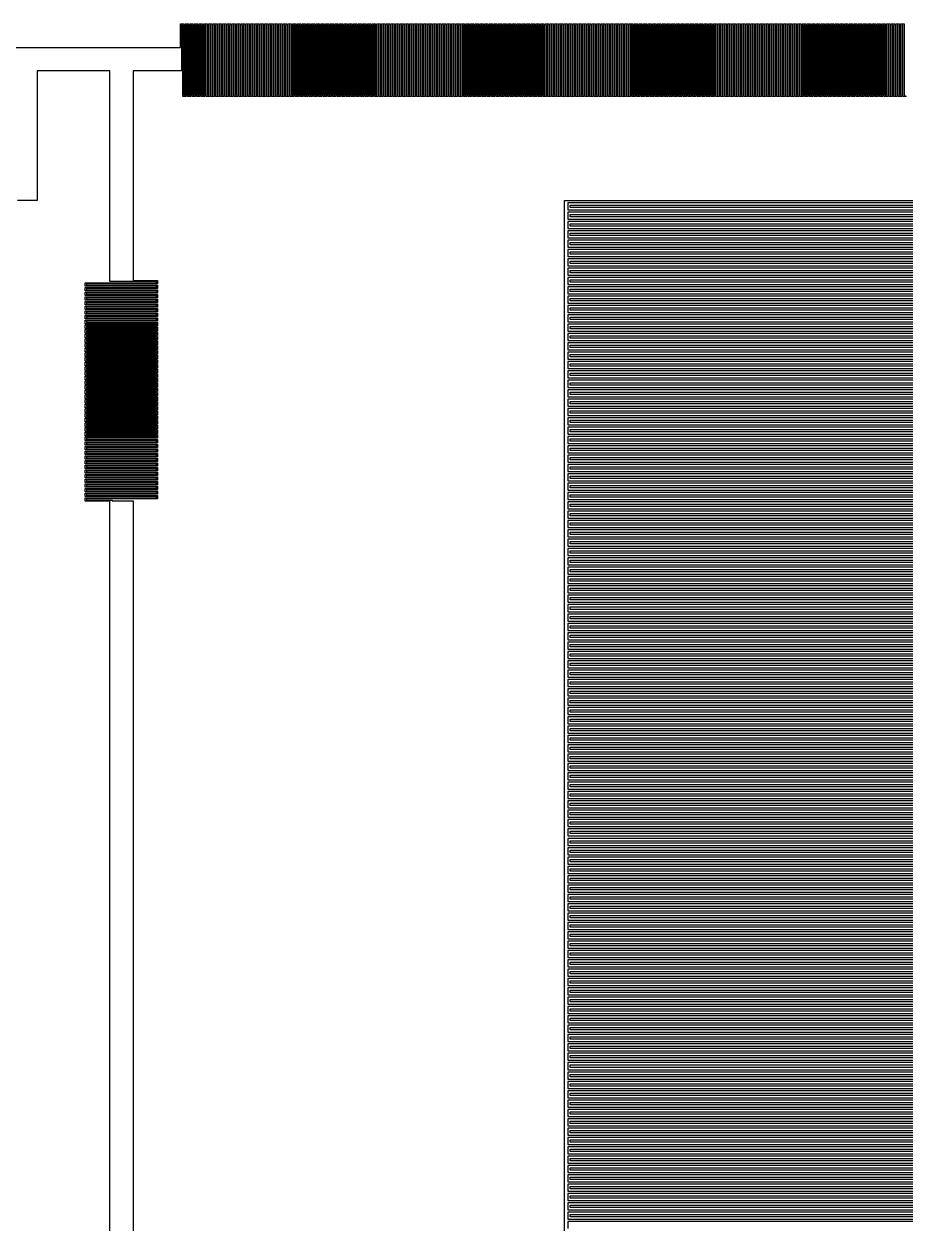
# Model space of a CAD drawing. Extents: x -500 to 6466, y -11000 to 11000.
# Drawn here: x 3074 to 3827, y 7619 to 8645 of the extents above; entities that cross this region are included whole.
import ezdxf

# ---------------------------------------------------------------- set-up
doc = ezdxf.new("R2010")
doc.units = 0
doc.layers.add('L2D0', color=1, linetype='CONTINUOUS')

msp = doc.modelspace()

# ---------------------------------------------------------------- linework, layer by layer
at = {"layer": 'L2D0'}
for points in [[(3009, 8624.8), (3207.5, 8624.8), (3207.5, 8645), (3210.5, 8645), (3210.5, 8584), (3211.5, 8584), (3211.5, 8645), (3214.5, 8645), (3214.5, 8584), (3215.5, 8584), (3215.5, 8645), (3218.5, 8645), (3218.5, 8584), (3219.5, 8584), (3219.5, 8645), (3222.5, 8645), (3222.5, 8584), (3223.5, 8584), (3223.5, 8645), (3226.5, 8645), (3226.5, 8584), (3227.5, 8584), (3227.5, 8645), (3230.5, 8645), (3230.5, 8584), (3231.5, 8584), (3231.5, 8645), (3234.5, 8645), (3234.5, 8584), (3235.5, 8584), (3235.5, 8645), (3238.5, 8645), (3238.5, 8584), (3239.5, 8584), (3239.5, 8645), (3242.5, 8645), (3242.5, 8584), (3243.5, 8584), (3243.5, 8645), (3246.5, 8645), (3246.5, 8584), (3247.5, 8584), (3247.5, 8645), (3250.5, 8645), (3250.5, 8584), (3251.5, 8584), (3251.5, 8645), (3254.5, 8645), (3254.5, 8584), (3255.5, 8584), (3255.5, 8645), (3258.5, 8645), (3258.5, 8584), (3259.5, 8584), (3259.5, 8645), (3262.5, 8645), (3262.5, 8584), (3263.5, 8584), (3263.5, 8645), (3266.5, 8645), (3266.5, 8584), (3267.5, 8584), (3267.5, 8645), (3270.5, 8645), (3270.5, 8584), (3271.5, 8584), (3271.5, 8645), (3274.5, 8645), (3274.5, 8584), (3275.5, 8584), (3275.5, 8645), (3278.5, 8645), (3278.5, 8584), (3279.5, 8584), (3279.5, 8645), (3282.5, 8645), (3282.5, 8584), (3283.5, 8584), (3283.5, 8645), (3286.5, 8645), (3286.5, 8584), (3287.5, 8584), (3287.5, 8645), (3290.5, 8645), (3290.5, 8584), (3291.5, 8584), (3291.5, 8645), (3294.5, 8645), (3294.5, 8584), (3295.5, 8584), (3295.5, 8645), (3298.5, 8645), (3298.5, 8584), (3299.5, 8584), (3299.5, 8645), (3302.5, 8645), (3302.5, 8584), (3303.5, 8584), (3303.5, 8645), (3306.5, 8645), (3306.5, 8584), (3307.5, 8584), (3307.5, 8645), (3310.5, 8645), (3310.5, 8584), (3311.5, 8584), (3311.5, 8645), (3314.5, 8645), (3314.5, 8584), (3315.5, 8584), (3315.5, 8645), (3318.5, 8645), (3318.5, 8584), (3319.5, 8584), (3319.5, 8645), (3322.5, 8645), (3322.5, 8584), (3323.5, 8584), (3323.5, 8645), (3326.5, 8645), (3326.5, 8584), (3327.5, 8584), (3327.5, 8645), (3330.5, 8645), (3330.5, 8584), (3331.5, 8584), (3331.5, 8645), (3334.5, 8645), (3334.5, 8584), (3335.5, 8584), (3335.5, 8645), (3338.5, 8645), (3338.5, 8584), (3339.5, 8584), (3339.5, 8645), (3342.5, 8645), (3342.5, 8584), (3343.5, 8584), (3343.5, 8645), (3346.5, 8645), (3346.5, 8584), (3347.5, 8584), (3347.5, 8645), (3350.5, 8645), (3350.5, 8584), (3351.5, 8584), (3351.5, 8645), (3354.5, 8645), (3354.5, 8584), (3355.5, 8584), (3355.5, 8645), (3358.5, 8645), (3358.5, 8584), (3359.5, 8584), (3359.5, 8645), (3362.5, 8645), (3362.5, 8584), (3363.5, 8584), (3363.5, 8645), (3366.5, 8645), (3366.5, 8584), (3367.5, 8584), (3367.5, 8645), (3370.5, 8645), (3370.5, 8584), (3371.5, 8584), (3371.5, 8645), (3374.5, 8645), (3374.5, 8584), (3375.5, 8584), (3375.5, 8645), (3378.5, 8645), (3378.5, 8584), (3379.5, 8584), (3379.5, 8645), (3382.5, 8645), (3382.5, 8584), (3383.5, 8584), (3383.5, 8645), (3386.5, 8645), (3386.5, 8584), (3387.5, 8584), (3387.5, 8645), (3390.5, 8645), (3390.5, 8584), (3391.5, 8584), (3391.5, 8645), (3394.5, 8645), (3394.5, 8584), (3395.5, 8584), (3395.5, 8645), (3398.5, 8645), (3398.5, 8584), (3399.5, 8584), (3399.5, 8645), (3402.5, 8645), (3402.5, 8584), (3403.5, 8584), (3403.5, 8645), (3406.5, 8645), (3406.5, 8584), (3407.5, 8584), (3407.5, 8645), (3410.5, 8645), (3410.5, 8584), (3411.5, 8584), (3411.5, 8645), (3414.5, 8645), (3414.5, 8584), (3415.5, 8584), (3415.5, 8645), (3418.5, 8645), (3418.5, 8584), (3419.5, 8584), (3419.5, 8645), (3422.5, 8645), (3422.5, 8584), (3423.5, 8584), (3423.5, 8645), (3426.5, 8645), (3426.5, 8584), (3427.5, 8584), (3427.5, 8645), (3430.5, 8645), (3430.5, 8584), (3431.5, 8584), (3431.5, 8645), (3434.5, 8645), (3434.5, 8584), (3435.5, 8584), (3435.5, 8645), (3438.5, 8645), (3438.5, 8584), (3439.5, 8584), (3439.5, 8645), (3442.5, 8645), (3442.5, 8584), (3443.5, 8584), (3443.5, 8645), (3446.5, 8645), (3446.5, 8584), (3447.5, 8584), (3447.5, 8645), (3450.5, 8645), (3450.5, 8584), (3451.5, 8584), (3451.5, 8645), (3454.5, 8645), (3454.5, 8584), (3455.5, 8584), (3455.5, 8645), (3458.5, 8645), (3458.5, 8584), (3459.5, 8584), (3459.5, 8645), (3462.5, 8645), (3462.5, 8584), (3463.5, 8584), (3463.5, 8645), (3466.5, 8645), (3466.5, 8584), (3467.5, 8584), (3467.5, 8645), (3470.5, 8645), (3470.5, 8584), (3471.5, 8584), (3471.5, 8645), (3474.5, 8645), (3474.5, 8584), (3475.5, 8584), (3475.5, 8645), (3478.5, 8645), (3478.5, 8584), (3479.5, 8584), (3479.5, 8645), (3482.5, 8645), (3482.5, 8584), (3483.5, 8584), (3483.5, 8645), (3486.5, 8645), (3486.5, 8584), (3487.5, 8584), (3487.5, 8645), (3490.5, 8645), (3490.5, 8584), (3491.5, 8584), (3491.5, 8645), (3494.5, 8645), (3494.5, 8584), (3495.5, 8584), (3495.5, 8645), (3498.5, 8645), (3498.5, 8584), (3499.5, 8584), (3499.5, 8645), (3502.5, 8645), (3502.5, 8584), (3503.5, 8584), (3503.5, 8645), (3506.5, 8645), (3506.5, 8584), (3507.5, 8584), (3507.5, 8645), (3510.5, 8645), (3510.5, 8584), (3511.5, 8584), (3511.5, 8645), (3514.5, 8645), (3514.5, 8584), (3515.5, 8584), (3515.5, 8645), (3518.5, 8645), (3518.5, 8584), (3519.5, 8584), (3519.5, 8645), (3522.5, 8645), (3522.5, 8584), (3523.5, 8584), (3523.5, 8645), (3526.5, 8645), (3526.5, 8584), (3527.5, 8584), (3527.5, 8645), (3530.5, 8645), (3530.5, 8584), (3531.5, 8584), (3531.5, 8645), (3534.5, 8645), (3534.5, 8584), (3535.5, 8584), (3535.5, 8645), (3538.5, 8645), (3538.5, 8584), (3539.5, 8584), (3539.5, 8645), (3542.5, 8645), (3542.5, 8584), (3543.5, 8584), (3543.5, 8645), (3546.5, 8645), (3546.5, 8584), (3547.5, 8584), (3547.5, 8645), (3550.5, 8645), (3550.5, 8584), (3551.5, 8584), (3551.5, 8645), (3554.5, 8645), (3554.5, 8584), (3555.5, 8584), (3555.5, 8645), (3558.5, 8645), (3558.5, 8584), (3559.5, 8584), (3559.5, 8645), (3562.5, 8645), (3562.5, 8584), (3563.5, 8584), (3563.5, 8645), (3566.5, 8645), (3566.5, 8584), (3567.5, 8584), (3567.5, 8645), (3570.5, 8645), (3570.5, 8584), (3571.5, 8584), (3571.5, 8645), (3574.5, 8645), (3574.5, 8584), (3575.5, 8584), (3575.5, 8645), (3578.5, 8645), (3578.5, 8584), (3579.5, 8584), (3579.5, 8645), (3582.5, 8645), (3582.5, 8584), (3583.5, 8584), (3583.5, 8645), (3586.5, 8645), (3586.5, 8584), (3587.5, 8584), (3587.5, 8645), (3590.5, 8645), (3590.5, 8584), (3591.5, 8584), (3591.5, 8645), (3594.5, 8645), (3594.5, 8584), (3595.5, 8584), (3595.5, 8645), (3598.5, 8645), (3598.5, 8584), (3599.5, 8584), (3599.5, 8645), (3602.5, 8645), (3602.5, 8584), (3603.5, 8584), (3603.5, 8645), (3606.5, 8645), (3606.5, 8584), (3607.5, 8584), (3607.5, 8645), (3610.5, 8645), (3610.5, 8584), (3611.5, 8584), (3611.5, 8645), (3614.5, 8645), (3614.5, 8584), (3615.5, 8584), (3615.5, 8645), (3618.5, 8645), (3618.5, 8584), (3619.5, 8584), (3619.5, 8645), (3622.5, 8645), (3622.5, 8584), (3623.5, 8584), (3623.5, 8645), (3626.5, 8645), (3626.5, 8584), (3627.5, 8584), (3627.5, 8645), (3630.5, 8645), (3630.5, 8584), (3631.5, 8584), (3631.5, 8645), (3634.5, 8645), (3634.5, 8584), (3635.5, 8584), (3635.5, 8645), (3638.5, 8645), (3638.5, 8584), (3639.5, 8584), (3639.5, 8645), (3642.5, 8645), (3642.5, 8584), (3643.5, 8584), (3643.5, 8645), (3646.5, 8645), (3646.5, 8584), (3647.5, 8584), (3647.5, 8645), (3650.5, 8645), (3650.5, 8584), (3651.5, 8584), (3651.5, 8645), (3654.5, 8645), (3654.5, 8584), (3655.5, 8584), (3655.5, 8645), (3658.5, 8645), (3658.5, 8584), (3659.5, 8584), (3659.5, 8645), (3662.5, 8645), (3662.5, 8584), (3663.5, 8584), (3663.5, 8645), (3666.5, 8645), (3666.5, 8584), (3667.5, 8584), (3667.5, 8645), (3670.5, 8645), (3670.5, 8584), (3671.5, 8584), (3671.5, 8645), (3674.5, 8645), (3674.5, 8584), (3675.5, 8584), (3675.5, 8645), (3678.5, 8645), (3678.5, 8584), (3679.5, 8584), (3679.5, 8645), (3682.5, 8645), (3682.5, 8584), (3683.5, 8584), (3683.5, 8645), (3686.5, 8645), (3686.5, 8584), (3687.5, 8584), (3687.5, 8645), (3690.5, 8645), (3690.5, 8584), (3691.5, 8584), (3691.5, 8645), (3694.5, 8645), (3694.5, 8584), (3695.5, 8584), (3695.5, 8645), (3698.5, 8645), (3698.5, 8584), (3699.5, 8584), (3699.5, 8645), (3702.5, 8645), (3702.5, 8584), (3703.5, 8584), (3703.5, 8645), (3706.5, 8645), (3706.5, 8584), (3707.5, 8584), (3707.5, 8645), (3710.5, 8645), (3710.5, 8584), (3711.5, 8584), (3711.5, 8645), (3714.5, 8645), (3714.5, 8584), (3715.5, 8584), (3715.5, 8645), (3718.5, 8645), (3718.5, 8584), (3719.5, 8584), (3719.5, 8645), (3722.5, 8645), (3722.5, 8584), (3723.5, 8584), (3723.5, 8645), (3726.5, 8645), (3726.5, 8584), (3727.5, 8584), (3727.5, 8645), (3730.5, 8645), (3730.5, 8584), (3731.5, 8584), (3731.5, 8645), (3734.5, 8645), (3734.5, 8584), (3735.5, 8584), (3735.5, 8645), (3738.5, 8645), (3738.5, 8584), (3739.5, 8584), (3739.5, 8645), (3742.5, 8645), (3742.5, 8584), (3743.5, 8584), (3743.5, 8645), (3746.5, 8645), (3746.5, 8584), (3747.5, 8584), (3747.5, 8645), (3750.5, 8645), (3750.5, 8584), (3751.5, 8584), (3751.5, 8645), (3754.5, 8645), (3754.5, 8584), (3755.5, 8584), (3755.5, 8645), (3758.5, 8645), (3758.5, 8584), (3759.5, 8584), (3759.5, 8645), (3762.5, 8645), (3762.5, 8584), (3763.5, 8584), (3763.5, 8645), (3766.5, 8645), (3766.5, 8584), (3767.5, 8584), (3767.5, 8645), (3770.5, 8645), (3770.5, 8584), (3771.5, 8584), (3771.5, 8645), (3774.5, 8645), (3774.5, 8584), (3775.5, 8584), (3775.5, 8645), (3778.5, 8645), (3778.5, 8584), (3779.5, 8584), (3779.5, 8645), (3782.5, 8645), (3782.5, 8584), (3783.5, 8584), (3783.5, 8645), (3786.5, 8645), (3786.5, 8584), (3787.5, 8584), (3787.5, 8645), (3790.5, 8645), (3790.5, 8584), (3791.5, 8584), (3791.5, 8645), (3794.5, 8645), (3794.5, 8584), (3795.5, 8584), (3795.5, 8645), (3798.5, 8645), (3798.5, 8584), (3799.5, 8584), (3799.5, 8645), (3802.5, 8645), (3802.5, 8584), (3803.5, 8584), (3803.5, 8645), (3806.5, 8645), (3806.5, 8584), (3807.5, 8584), (3807.5, 8645), (3810.5, 8645), (3810.5, 8584), (3811.5, 8584), (3811.5, 8645), (3814.5, 8645), (3814.5, 8584), (3815.5, 8584), (3815.5, 8645), (3818.5, 8645), (3818.5, 8584), (3819.5, 8584), (3819.5, 8645), (3822.5, 8645), (3822.5, 8584), (3823.5, 8584), (3823.5, 8645), (3826.5, 8645), (3826.5, 8584), (3827.5, 8584)], [(3828.5, 8583), (3825.5, 8583), (3825.5, 8644), (3824.5, 8644), (3824.5, 8583), (3821.5, 8583), (3821.5, 8644), (3820.5, 8644), (3820.5, 8583), (3817.5, 8583), (3817.5, 8644), (3816.5, 8644), (3816.5, 8583), (3813.5, 8583), (3813.5, 8644), (3812.5, 8644), (3812.5, 8583), (3809.5, 8583), (3809.5, 8644), (3808.5, 8644), (3808.5, 8583), (3805.5, 8583), (3805.5, 8644), (3804.5, 8644), (3804.5, 8583), (3801.5, 8583), (3801.5, 8644), (3800.5, 8644), (3800.5, 8583), (3797.5, 8583), (3797.5, 8644), (3796.5, 8644), (3796.5, 8583), (3793.5, 8583), (3793.5, 8644), (3792.5, 8644), (3792.5, 8583), (3789.5, 8583), (3789.5, 8644), (3788.5, 8644), (3788.5, 8583), (3785.5, 8583), (3785.5, 8644), (3784.5, 8644), (3784.5, 8583), (3781.5, 8583), (3781.5, 8644), (3780.5, 8644), (3780.5, 8583), (3777.5, 8583), (3777.5, 8644), (3776.5, 8644), (3776.5, 8583), (3773.5, 8583), (3773.5, 8644), (3772.5, 8644), (3772.5, 8583), (3769.5, 8583), (3769.5, 8644), (3768.5, 8644), (3768.5, 8583), (3765.5, 8583), (3765.5, 8644), (3764.5, 8644), (3764.5, 8583), (3761.5, 8583), (3761.5, 8644), (3760.5, 8644), (3760.5, 8583), (3757.5, 8583), (3757.5, 8644), (3756.5, 8644), (3756.5, 8583), (3753.5, 8583), (3753.5, 8644), (3752.5, 8644), (3752.5, 8583), (3749.5, 8583), (3749.5, 8644), (3748.5, 8644), (3748.5, 8583), (3745.5, 8583), (3745.5, 8644), (3744.5, 8644), (3744.5, 8583), (3741.5, 8583), (3741.5, 8644), (3740.5, 8644), (3740.5, 8583), (3737.5, 8583), (3737.5, 8644), (3736.5, 8644), (3736.5, 8583), (3733.5, 8583), (3733.5, 8644), (3732.5, 8644), (3732.5, 8583), (3729.5, 8583), (3729.5, 8644), (3728.5, 8644), (3728.5, 8583), (3725.5, 8583), (3725.5, 8644), (3724.5, 8644), (3724.5, 8583), (3721.5, 8583), (3721.5, 8644), (3720.5, 8644), (3720.5, 8583), (3717.5, 8583), (3717.5, 8644), (3716.5, 8644), (3716.5, 8583), (3713.5, 8583), (3713.5, 8644), (3712.5, 8644), (3712.5, 8583), (3709.5, 8583), (3709.5, 8644), (3708.5, 8644), (3708.5, 8583), (3705.5, 8583), (3705.5, 8644), (3704.5, 8644), (3704.5, 8583), (3701.5, 8583), (3701.5, 8644), (3700.5, 8644), (3700.5, 8583), (3697.5, 8583), (3697.5, 8644), (3696.5, 8644), (3696.5, 8583), (3693.5, 8583), (3693.5, 8644), (3692.5, 8644), (3692.5, 8583), (3689.5, 8583), (3689.5, 8644), (3688.5, 8644), (3688.5, 8583), (3685.5, 8583), (3685.5, 8644), (3684.5, 8644), (3684.5, 8583), (3681.5, 8583), (3681.5, 8644), (3680.5, 8644), (3680.5, 8583), (3677.5, 8583), (3677.5, 8644), (3676.5, 8644), (3676.5, 8583), (3673.5, 8583), (3673.5, 8644), (3672.5, 8644), (3672.5, 8583), (3669.5, 8583), (3669.5, 8644), (3668.5, 8644), (3668.5, 8583), (3665.5, 8583), (3665.5, 8644), (3664.5, 8644), (3664.5, 8583), (3661.5, 8583), (3661.5, 8644), (3660.5, 8644), (3660.5, 8583), (3657.5, 8583), (3657.5, 8644), (3656.5, 8644), (3656.5, 8583), (3653.5, 8583), (3653.5, 8644), (3652.5, 8644), (3652.5, 8583), (3649.5, 8583), (3649.5, 8644), (3648.5, 8644), (3648.5, 8583), (3645.5, 8583), (3645.5, 8644), (3644.5, 8644), (3644.5, 8583), (3641.5, 8583), (3641.5, 8644), (3640.5, 8644), (3640.5, 8583), (3637.5, 8583), (3637.5, 8644), (3636.5, 8644), (3636.5, 8583), (3633.5, 8583), (3633.5, 8644), (3632.5, 8644), (3632.5, 8583), (3629.5, 8583), (3629.5, 8644), (3628.5, 8644), (3628.5, 8583), (3625.5, 8583), (3625.5, 8644), (3624.5, 8644), (3624.5, 8583), (3621.5, 8583), (3621.5, 8644), (3620.5, 8644), (3620.5, 8583), (3617.5, 8583), (3617.5, 8644), (3616.5, 8644), (3616.5, 8583), (3613.5, 8583), (3613.5, 8644), (3612.5, 8644), (3612.5, 8583), (3609.5, 8583), (3609.5, 8644), (3608.5, 8644), (3608.5, 8583), (3605.5, 8583), (3605.5, 8644), (3604.5, 8644), (3604.5, 8583), (3601.5, 8583), (3601.5, 8644), (3600.5, 8644), (3600.5, 8583), (3597.5, 8583), (3597.5, 8644), (3596.5, 8644), (3596.5, 8583), (3593.5, 8583), (3593.5, 8644), (3592.5, 8644), (3592.5, 8583), (3589.5, 8583), (3589.5, 8644), (3588.5, 8644), (3588.5, 8583), (3585.5, 8583), (3585.5, 8644), (3584.5, 8644), (3584.5, 8583), (3581.5, 8583), (3581.5, 8644), (3580.5, 8644), (3580.5, 8583), (3577.5, 8583), (3577.5, 8644), (3576.5, 8644), (3576.5, 8583), (3573.5, 8583), (3573.5, 8644), (3572.5, 8644), (3572.5, 8583), (3569.5, 8583), (3569.5, 8644), (3568.5, 8644), (3568.5, 8583), (3565.5, 8583), (3565.5, 8644), (3564.5, 8644), (3564.5, 8583), (3561.5, 8583), (3561.5, 8644), (3560.5, 8644), (3560.5, 8583), (3557.5, 8583), (3557.5, 8644), (3556.5, 8644), (3556.5, 8583), (3553.5, 8583), (3553.5, 8644), (3552.5, 8644), (3552.5, 8583), (3549.5, 8583), (3549.5, 8644), (3548.5, 8644), (3548.5, 8583), (3545.5, 8583), (3545.5, 8644), (3544.5, 8644), (3544.5, 8583), (3541.5, 8583), (3541.5, 8644), (3540.5, 8644), (3540.5, 8583), (3537.5, 8583), (3537.5, 8644), (3536.5, 8644), (3536.5, 8583), (3533.5, 8583), (3533.5, 8644), (3532.5, 8644), (3532.5, 8583), (3529.5, 8583), (3529.5, 8644), (3528.5, 8644), (3528.5, 8583), (3525.5, 8583), (3525.5, 8644), (3524.5, 8644), (3524.5, 8583), (3521.5, 8583), (3521.5, 8644), (3520.5, 8644), (3520.5, 8583), (3517.5, 8583), (3517.5, 8644), (3516.5, 8644), (3516.5, 8583), (3513.5, 8583), (3513.5, 8644), (3512.5, 8644), (3512.5, 8583), (3509.5, 8583), (3509.5, 8644), (3508.5, 8644), (3508.5, 8583), (3505.5, 8583), (3505.5, 8644), (3504.5, 8644), (3504.5, 8583), (3501.5, 8583), (3501.5, 8644), (3500.5, 8644), (3500.5, 8583), (3497.5, 8583), (3497.5, 8644), (3496.5, 8644), (3496.5, 8583), (3493.5, 8583), (3493.5, 8644), (3492.5, 8644), (3492.5, 8583), (3489.5, 8583), (3489.5, 8644), (3488.5, 8644), (3488.5, 8583), (3485.5, 8583), (3485.5, 8644), (3484.5, 8644), (3484.5, 8583), (3481.5, 8583), (3481.5, 8644), (3480.5, 8644), (3480.5, 8583), (3477.5, 8583), (3477.5, 8644), (3476.5, 8644), (3476.5, 8583), (3473.5, 8583), (3473.5, 8644), (3472.5, 8644), (3472.5, 8583), (3469.5, 8583), (3469.5, 8644), (3468.5, 8644), (3468.5, 8583), (3465.5, 8583), (3465.5, 8644), (3464.5, 8644), (3464.5, 8583), (3461.5, 8583), (3461.5, 8644), (3460.5, 8644), (3460.5, 8583), (3457.5, 8583), (3457.5, 8644), (3456.5, 8644), (3456.5, 8583), (3453.5, 8583), (3453.5, 8644), (3452.5, 8644), (3452.5, 8583), (3449.5, 8583), (3449.5, 8644), (3448.5, 8644), (3448.5, 8583), (3445.5, 8583), (3445.5, 8644), (3444.5, 8644), (3444.5, 8583), (3441.5, 8583), (3441.5, 8644), (3440.5, 8644), (3440.5, 8583), (3437.5, 8583), (3437.5, 8644), (3436.5, 8644), (3436.5, 8583), (3433.5, 8583), (3433.5, 8644), (3432.5, 8644), (3432.5, 8583), (3429.5, 8583), (3429.5, 8644), (3428.5, 8644), (3428.5, 8583), (3425.5, 8583), (3425.5, 8644), (3424.5, 8644), (3424.5, 8583), (3421.5, 8583), (3421.5, 8644), (3420.5, 8644), (3420.5, 8583), (3417.5, 8583), (3417.5, 8644), (3416.5, 8644), (3416.5, 8583), (3413.5, 8583), (3413.5, 8644), (3412.5, 8644), (3412.5, 8583), (3409.5, 8583), (3409.5, 8644), (3408.5, 8644), (3408.5, 8583), (3405.5, 8583), (3405.5, 8644), (3404.5, 8644), (3404.5, 8583), (3401.5, 8583), (3401.5, 8644), (3400.5, 8644), (3400.5, 8583), (3397.5, 8583), (3397.5, 8644), (3396.5, 8644), (3396.5, 8583), (3393.5, 8583), (3393.5, 8644), (3392.5, 8644), (3392.5, 8583), (3389.5, 8583), (3389.5, 8644), (3388.5, 8644), (3388.5, 8583), (3385.5, 8583), (3385.5, 8644), (3384.5, 8644), (3384.5, 8583), (3381.5, 8583), (3381.5, 8644), (3380.5, 8644), (3380.5, 8583), (3377.5, 8583), (3377.5, 8644), (3376.5, 8644), (3376.5, 8583), (3373.5, 8583), (3373.5, 8644), (3372.5, 8644), (3372.5, 8583), (3369.5, 8583), (3369.5, 8644), (3368.5, 8644), (3368.5, 8583), (3365.5, 8583), (3365.5, 8644), (3364.5, 8644), (3364.5, 8583), (3361.5, 8583), (3361.5, 8644), (3360.5, 8644), (3360.5, 8583), (3357.5, 8583), (3357.5, 8644), (3356.5, 8644), (3356.5, 8583), (3353.5, 8583), (3353.5, 8644), (3352.5, 8644), (3352.5, 8583), (3349.5, 8583), (3349.5, 8644), (3348.5, 8644), (3348.5, 8583), (3345.5, 8583), (3345.5, 8644), (3344.5, 8644), (3344.5, 8583), (3341.5, 8583), (3341.5, 8644), (3340.5, 8644), (3340.5, 8583), (3337.5, 8583), (3337.5, 8644), (3336.5, 8644), (3336.5, 8583), (3333.5, 8583), (3333.5, 8644), (3332.5, 8644), (3332.5, 8583), (3329.5, 8583), (3329.5, 8644), (3328.5, 8644), (3328.5, 8583), (3325.5, 8583), (3325.5, 8644), (3324.5, 8644), (3324.5, 8583), (3321.5, 8583), (3321.5, 8644), (3320.5, 8644), (3320.5, 8583), (3317.5, 8583), (3317.5, 8644), (3316.5, 8644), (3316.5, 8583), (3313.5, 8583), (3313.5, 8644), (3312.5, 8644), (3312.5, 8583), (3309.5, 8583), (3309.5, 8644), (3308.5, 8644), (3308.5, 8583), (3305.5, 8583), (3305.5, 8644), (3304.5, 8644), (3304.5, 8583), (3301.5, 8583), (3301.5, 8644), (3300.5, 8644), (3300.5, 8583), (3297.5, 8583), (3297.5, 8644), (3296.5, 8644), (3296.5, 8583), (3293.5, 8583), (3293.5, 8644), (3292.5, 8644), (3292.5, 8583), (3289.5, 8583), (3289.5, 8644), (3288.5, 8644), (3288.5, 8583), (3285.5, 8583), (3285.5, 8644), (3284.5, 8644), (3284.5, 8583), (3281.5, 8583), (3281.5, 8644), (3280.5, 8644), (3280.5, 8583), (3277.5, 8583), (3277.5, 8644), (3276.5, 8644), (3276.5, 8583), (3273.5, 8583), (3273.5, 8644), (3272.5, 8644), (3272.5, 8583), (3269.5, 8583), (3269.5, 8644), (3268.5, 8644), (3268.5, 8583), (3265.5, 8583), (3265.5, 8644), (3264.5, 8644), (3264.5, 8583), (3261.5, 8583), (3261.5, 8644), (3260.5, 8644), (3260.5, 8583), (3257.5, 8583), (3257.5, 8644), (3256.5, 8644), (3256.5, 8583), (3253.5, 8583), (3253.5, 8644), (3252.5, 8644), (3252.5, 8583), (3249.5, 8583), (3249.5, 8644), (3248.5, 8644), (3248.5, 8583), (3245.5, 8583), (3245.5, 8644), (3244.5, 8644), (3244.5, 8583), (3241.5, 8583), (3241.5, 8644), (3240.5, 8644), (3240.5, 8583), (3237.5, 8583), (3237.5, 8644), (3236.5, 8644), (3236.5, 8583), (3233.5, 8583), (3233.5, 8644), (3232.5, 8644), (3232.5, 8583), (3229.5, 8583), (3229.5, 8644), (3228.5, 8644), (3228.5, 8583), (3225.5, 8583), (3225.5, 8644), (3224.5, 8644), (3224.5, 8583), (3221.5, 8583), (3221.5, 8644), (3220.5, 8644), (3220.5, 8583), (3217.5, 8583), (3217.5, 8644), (3216.5, 8644), (3216.5, 8583), (3213.5, 8583), (3213.5, 8644), (3212.5, 8644), (3212.5, 8583), (3209.5, 8583), (3209.5, 8644), (3208.5, 8644), (3208.5, 8604.8), (3167, 8604.8), (3167, 8425.5), (3188, 8425.5), (3188, 8422.5), (3127, 8422.5), (3127, 8421.5), (3188, 8421.5), (3188, 8418.5), (3127, 8418.5), (3127, 8417.5), (3188, 8417.5), (3188, 8414.5), (3127, 8414.5), (3127, 8413.5), (3188, 8413.5), (3188, 8410.5), (3127, 8410.5), (3127, 8409.5), (3188, 8409.5), (3188, 8406.5), (3127, 8406.5), (3127, 8405.5), (3188, 8405.5), (3188, 8402.5), (3127, 8402.5), (3127, 8401.5), (3188, 8401.5), (3188, 8398.5), (3127, 8398.5), (3127, 8397.5), (3188, 8397.5), (3188, 8394.5), (3127, 8394.5), (3127, 8393.5), (3188, 8393.5), (3188, 8390.5), (3127, 8390.5), (3127, 8389.5), (3188, 8389.5), (3188, 8386.5), (3127, 8386.5), (3127, 8385.5), (3188, 8385.5), (3188, 8382.5), (3127, 8382.5), (3127, 8381.5), (3188, 8381.5), (3188, 8378.5), (3127, 8378.5), (3127, 8377.5), (3188, 8377.5), (3188, 8374.5), (3127, 8374.5), (3127, 8373.5), (3188, 8373.5), (3188, 8370.5), (3127, 8370.5), (3127, 8369.5), (3188, 8369.5), (3188, 8366.5), (3127, 8366.5), (3127, 8365.5), (3188, 8365.5), (3188, 8362.5), (3127, 8362.5), (3127, 8361.5), (3188, 8361.5), (3188, 8358.5), (3127, 8358.5), (3127, 8357.5), (3188, 8357.5), (3188, 8354.5), (3127, 8354.5), (3127, 8353.5), (3188, 8353.5), (3188, 8350.5), (3127, 8350.5), (3127, 8349.5), (3188, 8349.5), (3188, 8346.5), (3127, 8346.5), (3127, 8345.5), (3188, 8345.5), (3188, 8342.5), (3127, 8342.5), (3127, 8341.5), (3188, 8341.5), (3188, 8338.5), (3127, 8338.5), (3127, 8337.5), (3188, 8337.5), (3188, 8334.5), (3127, 8334.5), (3127, 8333.5), (3188, 8333.5), (3188, 8330.5), (3127, 8330.5), (3127, 8329.5), (3188, 8329.5), (3188, 8326.5), (3127, 8326.5), (3127, 8325.5), (3188, 8325.5), (3188, 8322.5), (3127, 8322.5), (3127, 8321.5), (3188, 8321.5), (3188, 8318.5), (3127, 8318.5), (3127, 8317.5), (3188, 8317.5), (3188, 8314.5), (3127, 8314.5), (3127, 8313.5), (3188, 8313.5), (3188, 8310.5), (3127, 8310.5), (3127, 8309.5), (3188, 8309.5), (3188, 8306.5), (3127, 8306.5), (3127, 8305.5), (3188, 8305.5), (3188, 8302.5), (3127, 8302.5), (3127, 8301.5), (3188, 8301.5), (3188, 8298.5), (3127, 8298.5), (3127, 8297.5), (3188, 8297.5), (3188, 8294.5), (3127, 8294.5), (3127, 8293.5), (3188, 8293.5), (3188, 8290.5), (3127, 8290.5), (3127, 8289.5), (3188, 8289.5), (3188, 8286.5), (3127, 8286.5), (3127, 8285.5), (3188, 8285.5), (3188, 8282.5), (3127, 8282.5), (3127, 8281.5), (3188, 8281.5), (3188, 8278.5), (3127, 8278.5), (3127, 8277.5), (3188, 8277.5), (3188, 8274.5), (3127, 8274.5), (3127, 8273.5), (3188, 8273.5), (3188, 8270.5), (3127, 8270.5), (3127, 8269.5), (3188, 8269.5), (3188, 8266.5), (3127, 8266.5), (3127, 8265.5), (3188, 8265.5), (3188, 8262.5), (3127, 8262.5), (3127, 8261.5), (3188, 8261.5), (3188, 8258.5), (3127, 8258.5), (3127, 8257.5), (3188, 8257.5), (3188, 8254.5), (3127, 8254.5), (3127, 8253.5), (3188, 8253.5), (3188, 8250.5), (3127, 8250.5), (3127, 8249.5), (3188, 8249.5), (3188, 8246.5), (3127, 8246.5), (3127, 8245.5), (3188, 8245.5), (3188, 8242.5), (3127, 8242.5), (3127, 8241.5), (3188, 8241.5), (3188, 8238.5), (3127, 8238.5), (3127, 8237.5), (3149, 8237.5), (3149, 8237), (3167, 8237), (3167, 5050)], [(3147, 5050), (3147, 8236.5), (3126, 8236.5), (3126, 8239.5), (3187, 8239.5), (3187, 8240.5), (3126, 8240.5), (3126, 8243.5), (3187, 8243.5), (3187, 8244.5), (3126, 8244.5), (3126, 8247.5), (3187, 8247.5), (3187, 8248.5), (3126, 8248.5), (3126, 8251.5), (3187, 8251.5), (3187, 8252.5), (3126, 8252.5), (3126, 8255.5), (3187, 8255.5), (3187, 8256.5), (3126, 8256.5), (3126, 8259.5), (3187, 8259.5), (3187, 8260.5), (3126, 8260.5), (3126, 8263.5), (3187, 8263.5), (3187, 8264.5), (3126, 8264.5), (3126, 8267.5), (3187, 8267.5), (3187, 8268.5), (3126, 8268.5), (3126, 8271.5), (3187, 8271.5), (3187, 8272.5), (3126, 8272.5), (3126, 8275.5), (3187, 8275.5), (3187, 8276.5), (3126, 8276.5), (3126, 8279.5), (3187, 8279.5), (3187, 8280.5), (3126, 8280.5), (3126, 8283.5), (3187, 8283.5), (3187, 8284.5), (3126, 8284.5), (3126, 8287.5), (3187, 8287.5), (3187, 8288.5), (3126, 8288.5), (3126, 8291.5), (3187, 8291.5), (3187, 8292.5), (3126, 8292.5), (3126, 8295.5), (3187, 8295.5), (3187, 8296.5), (3126, 8296.5), (3126, 8299.5), (3187, 8299.5), (3187, 8300.5), (3126, 8300.5), (3126, 8303.5), (3187, 8303.5), (3187, 8304.5), (3126, 8304.5), (3126, 8307.5), (3187, 8307.5), (3187, 8308.5), (3126, 8308.5), (3126, 8311.5), (3187, 8311.5), (3187, 8312.5), (3126, 8312.5), (3126, 8315.5), (3187, 8315.5), (3187, 8316.5), (3126, 8316.5), (3126, 8319.5), (3187, 8319.5), (3187, 8320.5), (3126, 8320.5), (3126, 8323.5), (3187, 8323.5), (3187, 8324.5), (3126, 8324.5), (3126, 8327.5), (3187, 8327.5), (3187, 8328.5), (3126, 8328.5), (3126, 8331.5), (3187, 8331.5), (3187, 8332.5), (3126, 8332.5), (3126, 8335.5), (3187, 8335.5), (3187, 8336.5), (3126, 8336.5), (3126, 8339.5), (3187, 8339.5), (3187, 8340.5), (3126, 8340.5), (3126, 8343.5), (3187, 8343.5), (3187, 8344.5), (3126, 8344.5), (3126, 8347.5), (3187, 8347.5), (3187, 8348.5), (3126, 8348.5), (3126, 8351.5), (3187, 8351.5), (3187, 8352.5), (3126, 8352.5), (3126, 8355.5), (3187, 8355.5), (3187, 8356.5), (3126, 8356.5), (3126, 8359.5), (3187, 8359.5), (3187, 8360.5), (3126, 8360.5), (3126, 8363.5), (3187, 8363.5), (3187, 8364.5), (3126, 8364.5), (3126, 8367.5), (3187, 8367.5), (3187, 8368.5), (3126, 8368.5), (3126, 8371.5), (3187, 8371.5), (3187, 8372.5), (3126, 8372.5), (3126, 8375.5), (3187, 8375.5), (3187, 8376.5), (3126, 8376.5), (3126, 8379.5), (3187, 8379.5), (3187, 8380.5), (3126, 8380.5), (3126, 8383.5), (3187, 8383.5), (3187, 8384.5), (3126, 8384.5), (3126, 8387.5), (3187, 8387.5), (3187, 8388.5), (3126, 8388.5), (3126, 8391.5), (3187, 8391.5), (3187, 8392.5), (3126, 8392.5), (3126, 8395.5), (3187, 8395.5), (3187, 8396.5), (3126, 8396.5), (3126, 8399.5), (3187, 8399.5), (3187, 8400.5), (3126, 8400.5), (3126, 8403.5), (3187, 8403.5), (3187, 8404.5), (3126, 8404.5), (3126, 8407.5), (3187, 8407.5), (3187, 8408.5), (3126, 8408.5), (3126, 8411.5), (3187, 8411.5), (3187, 8412.5), (3126, 8412.5), (3126, 8415.5), (3187, 8415.5), (3187, 8416.5), (3126, 8416.5), (3126, 8419.5), (3187, 8419.5), (3187, 8420.5), (3126, 8420.5), (3126, 8423.5), (3187, 8423.5), (3187, 8424.5), (3147, 8424.5), (3147, 8604.8), (3085, 8604.8), (3085, 8494), (3068, 8494)], [(3536, 5160), (3536, 8494), (4417, 8494)], [(4417, 8492), (3539, 8492), (3539, 8486), (4417, 8486)], [(4419, 8488), (3541, 8488), (3541, 8490), (4419, 8490)], [(4417, 8484), (3539, 8484), (3539, 8478), (4417, 8478)], [(4419, 8480), (3541, 8480), (3541, 8482), (4419, 8482)], [(4417, 8476), (3539, 8476), (3539, 8470), (4417, 8470)], [(4417, 8468), (3539, 8468), (3539, 8462), (4417, 8462)], [(4419, 8472), (3541, 8472), (3541, 8474), (4419, 8474)], [(4417, 8460), (3539, 8460), (3539, 8454), (4417, 8454)], [(4419, 8464), (3541, 8464), (3541, 8466), (4419, 8466)], [(4419, 8456), (3541, 8456), (3541, 8458), (4419, 8458)], [(4417, 8452), (3539, 8452), (3539, 8446), (4417, 8446)], [(4419, 8448), (3541, 8448), (3541, 8450), (4419, 8450)], [(4417, 8444), (3539, 8444), (3539, 8438), (4417, 8438)], [(4417, 8436), (3539, 8436), (3539, 8430), (4417, 8430)], [(4419, 8440), (3541, 8440), (3541, 8442), (4419, 8442)], [(4417, 8428), (3539, 8428), (3539, 8422), (4417, 8422)], [(4419, 8432), (3541, 8432), (3541, 8434), (4419, 8434)], [(4419, 8424), (3541, 8424), (3541, 8426), (4419, 8426)], [(4417, 8420), (3539, 8420), (3539, 8414), (4417, 8414)], [(4419, 8416), (3541, 8416), (3541, 8418), (4419, 8418)], [(4417, 8412), (3539, 8412), (3539, 8406), (4417, 8406)], [(4419, 8408), (3541, 8408), (3541, 8410), (4419, 8410)], [(4417, 8404), (3539, 8404), (3539, 8398), (4417, 8398)], [(4417, 8396), (3539, 8396), (3539, 8390), (4417, 8390)], [(4419, 8400), (3541, 8400), (3541, 8402), (4419, 8402)], [(4417, 8388), (3539, 8388), (3539, 8382), (4417, 8382)], [(4419, 8392), (3541, 8392), (3541, 8394), (4419, 8394)], [(4419, 8384), (3541, 8384), (3541, 8386), (4419, 8386)], [(4417, 8380), (3539, 8380), (3539, 8374), (4417, 8374)], [(4419, 8376), (3541, 8376), (3541, 8378), (4419, 8378)], [(4417, 8372), (3539, 8372), (3539, 8366), (4417, 8366)], [(4417, 8364), (3539, 8364), (3539, 8358), (4417, 8358)], [(4419, 8368), (3541, 8368), (3541, 8370), (4419, 8370)], [(4417, 8356), (3539, 8356), (3539, 8350), (4417, 8350)], [(4419, 8360), (3541, 8360), (3541, 8362), (4419, 8362)], [(4419, 8352), (3541, 8352), (3541, 8354), (4419, 8354)], [(4417, 8348), (3539, 8348), (3539, 8342), (4417, 8342)], [(4419, 8344), (3541, 8344), (3541, 8346), (4419, 8346)], [(4417, 8340), (3539, 8340), (3539, 8334), (4417, 8334)], [(4419, 8336), (3541, 8336), (3541, 8338), (4419, 8338)], [(4417, 8332), (3539, 8332), (3539, 8326), (4417, 8326)], [(4417, 8324), (3539, 8324), (3539, 8318), (4417, 8318)], [(4419, 8328), (3541, 8328), (3541, 8330), (4419, 8330)], [(4417, 8316), (3539, 8316), (3539, 8310), (4417, 8310)], [(4419, 8320), (3541, 8320), (3541, 8322), (4419, 8322)], [(4419, 8312), (3541, 8312), (3541, 8314), (4419, 8314)], [(4417, 8308), (3539, 8308), (3539, 8302), (4417, 8302)], [(4419, 8304), (3541, 8304), (3541, 8306), (4419, 8306)], [(4417, 8300), (3539, 8300), (3539, 8294), (4417, 8294)], [(4419, 8296), (3541, 8296), (3541, 8298), (4419, 8298)], [(4417, 8292), (3539, 8292), (3539, 8286), (4417, 8286)], [(4417, 8284), (3539, 8284), (3539, 8278), (4417, 8278)], [(4419, 8288), (3541, 8288), (3541, 8290), (4419, 8290)], [(4419, 8280), (3541, 8280), (3541, 8282), (4419, 8282)], [(4417, 8276), (3539, 8276), (3539, 8270), (4417, 8270)], [(4419, 8272), (3541, 8272), (3541, 8274), (4419, 8274)], [(4417, 8268), (3539, 8268), (3539, 8262), (4417, 8262)], [(4419, 8264), (3541, 8264), (3541, 8266), (4419, 8266)], [(4417, 8260), (3539, 8260), (3539, 8254), (4417, 8254)], [(4417, 8252), (3539, 8252), (3539, 8246), (4417, 8246)], [(4419, 8256), (3541, 8256), (3541, 8258), (4419, 8258)], [(4417, 8244), (3539, 8244), (3539, 8238), (4417, 8238)], [(4419, 8248), (3541, 8248), (3541, 8250), (4419, 8250)], [(4419, 8240), (3541, 8240), (3541, 8242), (4419, 8242)], [(4417, 8236), (3539, 8236), (3539, 8230), (4417, 8230)], [(4419, 8232), (3541, 8232), (3541, 8234), (4419, 8234)], [(4417, 8228), (3539, 8228), (3539, 8222), (4417, 8222)], [(4419, 8224), (3541, 8224), (3541, 8226), (4419, 8226)], [(4417, 8220), (3539, 8220), (3539, 8214), (4417, 8214)], [(4417, 8212), (3539, 8212), (3539, 8206), (4417, 8206)], [(4419, 8216), (3541, 8216), (3541, 8218), (4419, 8218)], [(4419, 8208), (3541, 8208), (3541, 8210), (4419, 8210)], [(4417, 8204), (3539, 8204), (3539, 8198), (4417, 8198)], [(4419, 8200), (3541, 8200), (3541, 8202), (4419, 8202)], [(4417, 8196), (3539, 8196), (3539, 8190), (4417, 8190)], [(4419, 8192), (3541, 8192), (3541, 8194), (4419, 8194)], [(4417, 8188), (3539, 8188), (3539, 8182), (4417, 8182)], [(4417, 8180), (3539, 8180), (3539, 8174), (4417, 8174)], [(4419, 8184), (3541, 8184), (3541, 8186), (4419, 8186)], [(4417, 8172), (3539, 8172), (3539, 8166), (4417, 8166)], [(4419, 8176), (3541, 8176), (3541, 8178), (4419, 8178)], [(4419, 8168), (3541, 8168), (3541, 8170), (4419, 8170)], [(4417, 8164), (3539, 8164), (3539, 8158), (4417, 8158)], [(4419, 8160), (3541, 8160), (3541, 8162), (4419, 8162)], [(4417, 8156), (3539, 8156), (3539, 8150), (4417, 8150)], [(4419, 8152), (3541, 8152), (3541, 8154), (4419, 8154)], [(4417, 8148), (3539, 8148), (3539, 8142), (4417, 8142)], [(4417, 8140), (3539, 8140), (3539, 8134), (4417, 8134)], [(4419, 8144), (3541, 8144), (3541, 8146), (4419, 8146)], [(4417, 8132), (3539, 8132), (3539, 8126), (4417, 8126)], [(4419, 8136), (3541, 8136), (3541, 8138), (4419, 8138)], [(4419, 8128), (3541, 8128), (3541, 8130), (4419, 8130)], [(4417, 8124), (3539, 8124), (3539, 8118), (4417, 8118)], [(4419, 8120), (3541, 8120), (3541, 8122), (4419, 8122)], [(4417, 8116), (3539, 8116), (3539, 8110), (4417, 8110)], [(4417, 8108), (3539, 8108), (3539, 8102), (4417, 8102)], [(4419, 8112), (3541, 8112), (3541, 8114), (4419, 8114)], [(4417, 8100), (3539, 8100), (3539, 8094), (4417, 8094)], [(4419, 8104), (3541, 8104), (3541, 8106), (4419, 8106)], [(4419, 8096), (3541, 8096), (3541, 8098), (4419, 8098)], [(4417, 8092), (3539, 8092), (3539, 8086), (4417, 8086)], [(4419, 8088), (3541, 8088), (3541, 8090), (4419, 8090)], [(4417, 8084), (3539, 8084), (3539, 8078), (4417, 8078)], [(4419, 8080), (3541, 8080), (3541, 8082), (4419, 8082)], [(4417, 8076), (3539, 8076), (3539, 8070), (4417, 8070)], [(4417, 8068), (3539, 8068), (3539, 8062), (4417, 8062)], [(4419, 8072), (3541, 8072), (3541, 8074), (4419, 8074)], [(4417, 8060), (3539, 8060), (3539, 8054), (4417, 8054)], [(4419, 8064), (3541, 8064), (3541, 8066), (4419, 8066)], [(4419, 8056), (3541, 8056), (3541, 8058), (4419, 8058)], [(4417, 8052), (3539, 8052), (3539, 8046), (4417, 8046)], [(4419, 8048), (3541, 8048), (3541, 8050), (4419, 8050)], [(4417, 8044), (3539, 8044), (3539, 8038), (4417, 8038)], [(4417, 8036), (3539, 8036), (3539, 8030), (4417, 8030)], [(4419, 8040), (3541, 8040), (3541, 8042), (4419, 8042)], [(4417, 8028), (3539, 8028), (3539, 8022), (4417, 8022)], [(4419, 8032), (3541, 8032), (3541, 8034), (4419, 8034)], [(4419, 8024), (3541, 8024), (3541, 8026), (4419, 8026)], [(4417, 8020), (3539, 8020), (3539, 8014), (4417, 8014)], [(4419, 8016), (3541, 8016), (3541, 8018), (4419, 8018)], [(4417, 8012), (3539, 8012), (3539, 8006), (4417, 8006)], [(4419, 8008), (3541, 8008), (3541, 8010), (4419, 8010)], [(4417, 8004), (3539, 8004), (3539, 7998), (4417, 7998)], [(4417, 7996), (3539, 7996), (3539, 7990), (4417, 7990)], [(4419, 8000), (3541, 8000), (3541, 8002), (4419, 8002)], [(4417, 7988), (3539, 7988), (3539, 7982), (4417, 7982)], [(4419, 7992), (3541, 7992), (3541, 7994), (4419, 7994)], [(4419, 7984), (3541, 7984), (3541, 7986), (4419, 7986)], [(4417, 7980), (3539, 7980), (3539, 7974), (4417, 7974)], [(4419, 7976), (3541, 7976), (3541, 7978), (4419, 7978)], [(4417, 7972), (3539, 7972), (3539, 7966), (4417, 7966)], [(4417, 7964), (3539, 7964), (3539, 7958), (4417, 7958)], [(4419, 7968), (3541, 7968), (3541, 7970), (4419, 7970)], [(4417, 7956), (3539, 7956), (3539, 7950), (4417, 7950)], [(4419, 7960), (3541, 7960), (3541, 7962), (4419, 7962)], [(4419, 7952), (3541, 7952), (3541, 7954), (4419, 7954)], [(4417, 7948), (3539, 7948), (3539, 7942), (4417, 7942)], [(4419, 7944), (3541, 7944), (3541, 7946), (4419, 7946)], [(4417, 7940), (3539, 7940), (3539, 7934), (4417, 7934)], [(4419, 7936), (3541, 7936), (3541, 7938), (4419, 7938)], [(4417, 7932), (3539, 7932), (3539, 7926), (4417, 7926)], [(4417, 7924), (3539, 7924), (3539, 7918), (4417, 7918)], [(4419, 7928), (3541, 7928), (3541, 7930), (4419, 7930)], [(4417, 7916), (3539, 7916), (3539, 7910), (4417, 7910)], [(4419, 7920), (3541, 7920), (3541, 7922), (4419, 7922)], [(4419, 7912), (3541, 7912), (3541, 7914), (4419, 7914)], [(4417, 7908), (3539, 7908), (3539, 7902), (4417, 7902)], [(4419, 7904), (3541, 7904), (3541, 7906), (4419, 7906)], [(4417, 7900), (3539, 7900), (3539, 7894), (4417, 7894)], [(4417, 7892), (3539, 7892), (3539, 7886), (4417, 7886)], [(4419, 7896), (3541, 7896), (3541, 7898), (4419, 7898)], [(4417, 7884), (3539, 7884), (3539, 7878), (4417, 7878)], [(4419, 7888), (3541, 7888), (3541, 7890), (4419, 7890)], [(4419, 7880), (3541, 7880), (3541, 7882), (4419, 7882)], [(4417, 7876), (3539, 7876), (3539, 7870), (4417, 7870)], [(4419, 7872), (3541, 7872), (3541, 7874), (4419, 7874)], [(4417, 7868), (3539, 7868), (3539, 7862), (4417, 7862)], [(4419, 7864), (3541, 7864), (3541, 7866), (4419, 7866)], [(4417, 7860), (3539, 7860), (3539, 7854), (4417, 7854)], [(4417, 7852), (3539, 7852), (3539, 7846), (4417, 7846)], [(4419, 7856), (3541, 7856), (3541, 7858), (4419, 7858)], [(4417, 7844), (3539, 7844), (3539, 7838), (4417, 7838)], [(4419, 7848), (3541, 7848), (3541, 7850), (4419, 7850)], [(4419, 7840), (3541, 7840), (3541, 7842), (4419, 7842)], [(4417, 7836), (3539, 7836), (3539, 7830), (4417, 7830)], [(4419, 7832), (3541, 7832), (3541, 7834), (4419, 7834)], [(4417, 7828), (3539, 7828), (3539, 7822), (4417, 7822)], [(4419, 7824), (3541, 7824), (3541, 7826), (4419, 7826)], [(4417, 7820), (3539, 7820), (3539, 7814), (4417, 7814)], [(4417, 7812), (3539, 7812), (3539, 7806), (4417, 7806)], [(4419, 7816), (3541, 7816), (3541, 7818), (4419, 7818)], [(4419, 7808), (3541, 7808), (3541, 7810), (4419, 7810)], [(4417, 7804), (3539, 7804), (3539, 7798), (4417, 7798)], [(4419, 7800), (3541, 7800), (3541, 7802), (4419, 7802)], [(4417, 7796), (3539, 7796), (3539, 7790), (4417, 7790)], [(4419, 7792), (3541, 7792), (3541, 7794), (4419, 7794)], [(4417, 7788), (3539, 7788), (3539, 7782), (4417, 7782)], [(4417, 7780), (3539, 7780), (3539, 7774), (4417, 7774)], [(4419, 7784), (3541, 7784), (3541, 7786), (4419, 7786)], [(4417, 7772), (3539, 7772), (3539, 7766), (4417, 7766)], [(4419, 7776), (3541, 7776), (3541, 7778), (4419, 7778)], [(4419, 7768), (3541, 7768), (3541, 7770), (4419, 7770)], [(4417, 7764), (3539, 7764), (3539, 7758), (4417, 7758)], [(4419, 7760), (3541, 7760), (3541, 7762), (4419, 7762)], [(4417, 7756), (3539, 7756), (3539, 7750), (4417, 7750)], [(4419, 7752), (3541, 7752), (3541, 7754), (4419, 7754)], [(4417, 7748), (3539, 7748), (3539, 7742), (4417, 7742)], [(4417, 7740), (3539, 7740), (3539, 7734), (4417, 7734)], [(4419, 7744), (3541, 7744), (3541, 7746), (4419, 7746)], [(4419, 7736), (3541, 7736), (3541, 7738), (4419, 7738)], [(4417, 7732), (3539, 7732), (3539, 7726), (4417, 7726)], [(4419, 7728), (3541, 7728), (3541, 7730), (4419, 7730)], [(4417, 7724), (3539, 7724), (3539, 7718), (4417, 7718)], [(4419, 7720), (3541, 7720), (3541, 7722), (4419, 7722)], [(4417, 7716), (3539, 7716), (3539, 7710), (4417, 7710)], [(4417, 7708), (3539, 7708), (3539, 7702), (4417, 7702)], [(4419, 7712), (3541, 7712), (3541, 7714), (4419, 7714)], [(4417, 7700), (3539, 7700), (3539, 7694), (4417, 7694)], [(4419, 7704), (3541, 7704), (3541, 7706), (4419, 7706)], [(4419, 7696), (3541, 7696), (3541, 7698), (4419, 7698)], [(4417, 7692), (3539, 7692), (3539, 7686), (4417, 7686)], [(4419, 7688), (3541, 7688), (3541, 7690), (4419, 7690)], [(4417, 7684), (3539, 7684), (3539, 7678), (4417, 7678)], [(4419, 7680), (3541, 7680), (3541, 7682), (4419, 7682)], [(4417, 7676), (3539, 7676), (3539, 7670), (4417, 7670)], [(4417, 7668), (3539, 7668), (3539, 7662), (4417, 7662)], [(4419, 7672), (3541, 7672), (3541, 7674), (4419, 7674)], [(4417, 7660), (3539, 7660), (3539, 7654), (4417, 7654)], [(4419, 7664), (3541, 7664), (3541, 7666), (4419, 7666)], [(4419, 7656), (3541, 7656), (3541, 7658), (4419, 7658)], [(4417, 7652), (3539, 7652), (3539, 7646), (4417, 7646)], [(4419, 7648), (3541, 7648), (3541, 7650), (4419, 7650)], [(4417, 7644), (3539, 7644), (3539, 7638), (4417, 7638)], [(4417, 7636), (3539, 7636), (3539, 7630), (4417, 7630)], [(4419, 7640), (3541, 7640), (3541, 7642), (4419, 7642)], [(4417, 7628), (3539, 7628), (3539, 7622), (4417, 7622)], [(4419, 7632), (3541, 7632), (3541, 7634), (4419, 7634)], [(4419, 7624), (3541, 7624), (3541, 7626), (4419, 7626)], [(4417, 7620), (3539, 7620), (3539, 7614)]]:
    msp.add_lwpolyline(points, dxfattribs=at)

doc.saveas('drawing.dxf')
